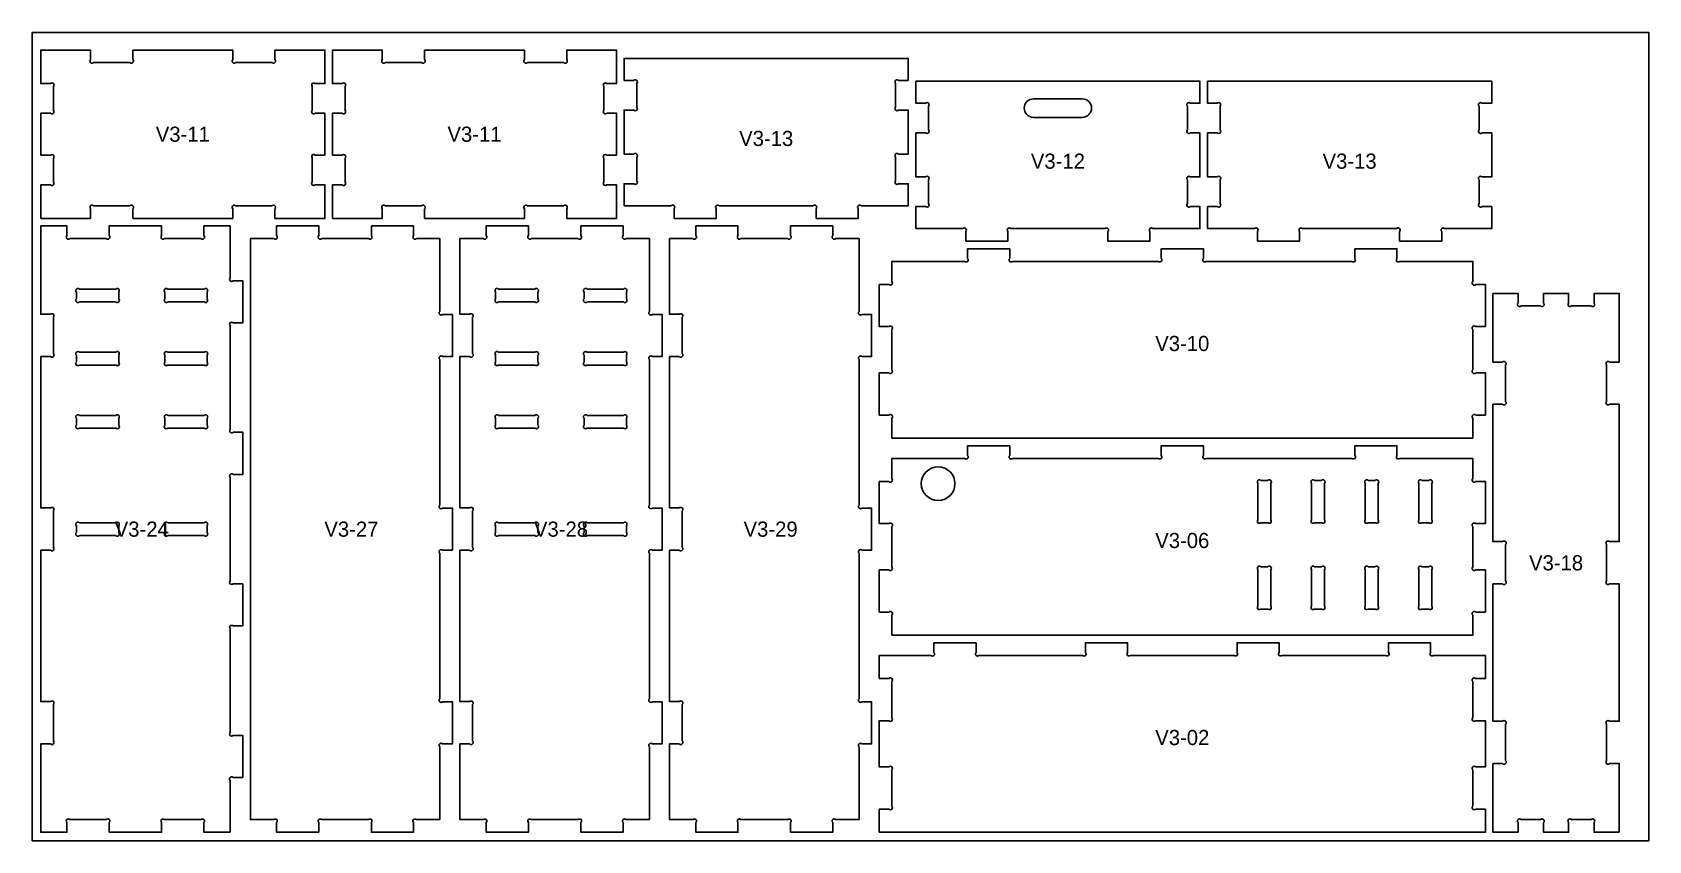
# Model space of a CAD drawing. Header units: inches. Extents: x 0 to 96, y 0 to 48.
import ezdxf
from ezdxf.enums import TextEntityAlignment as Align

# ---------------------------------------------------------------- set-up
doc = ezdxf.new("R2010")
doc.units = ezdxf.units.IN
doc.header["$MEASUREMENT"] = 0
for name, color, linetype in [('CUT_INSIDE', 5, 'Continuous'), ('CUT_OUTSIDE', 1, 'Continuous'), ('LABELS', 7, 'Continuous'), ('SHEET', 8, 'Continuous')]:
    doc.layers.add(name, color=color, linetype=linetype)

msp = doc.modelspace()

# ---------------------------------------------------------------- linework, layer by layer
at = {"layer": 'CUT_INSIDE'}
for points in [[(59.462, 44.05), (62.362, 44.05, -1), (62.362, 42.95), (59.462, 42.95, -1)], [(2.796, 31.994, -1), (2.619, 32.171), (2.619, 32.579, -1), (2.796, 32.756), (4.954, 32.756, -1), (5.131, 32.579), (5.131, 32.171, -1), (4.954, 31.994)], [(8.046, 31.994, -1), (7.869, 32.171), (7.869, 32.579, -1), (8.046, 32.756), (10.204, 32.756, -1), (10.381, 32.579), (10.381, 32.171, -1), (10.204, 31.994)], [(27.696, 31.994, -1), (27.519, 32.171), (27.519, 32.579, -1), (27.696, 32.756), (29.854, 32.756, -1), (30.031, 32.579), (30.031, 32.171, -1), (29.854, 31.994)], [(32.946, 31.994, -1), (32.769, 32.171), (32.769, 32.579, -1), (32.946, 32.756), (35.104, 32.756, -1), (35.281, 32.579), (35.281, 32.171, -1), (35.104, 31.994)], [(2.796, 28.244, -1), (2.619, 28.421), (2.619, 28.829, -1), (2.796, 29.006), (4.954, 29.006, -1), (5.131, 28.829), (5.131, 28.421, -1), (4.954, 28.244)], [(8.046, 28.244, -1), (7.869, 28.421), (7.869, 28.829, -1), (8.046, 29.006), (10.204, 29.006, -1), (10.381, 28.829), (10.381, 28.421, -1), (10.204, 28.244)], [(27.696, 28.244, -1), (27.519, 28.421), (27.519, 28.829, -1), (27.696, 29.006), (29.854, 29.006, -1), (30.031, 28.829), (30.031, 28.421, -1), (29.854, 28.244)], [(32.946, 28.244, -1), (32.769, 28.421), (32.769, 28.829, -1), (32.946, 29.006), (35.104, 29.006, -1), (35.281, 28.829), (35.281, 28.421, -1), (35.104, 28.244)], [(2.796, 24.494, -1), (2.619, 24.671), (2.619, 25.079, -1), (2.796, 25.256), (4.954, 25.256, -1), (5.131, 25.079), (5.131, 24.671, -1), (4.954, 24.494)], [(8.046, 24.494, -1), (7.869, 24.671), (7.869, 25.079, -1), (8.046, 25.256), (10.204, 25.256, -1), (10.381, 25.079), (10.381, 24.671, -1), (10.204, 24.494)], [(27.696, 24.494, -1), (27.519, 24.671), (27.519, 25.079, -1), (27.696, 25.256), (29.854, 25.256, -1), (30.031, 25.079), (30.031, 24.671, -1), (29.854, 24.494)], [(32.946, 24.494, -1), (32.769, 24.671), (32.769, 25.079, -1), (32.946, 25.256), (35.104, 25.256, -1), (35.281, 25.079), (35.281, 24.671, -1), (35.104, 24.494)], [(52.8, 21.2, -1), (54.8, 21.2, -1)], [(72.794, 21.217, -1), (72.971, 21.393), (73.379, 21.393, -1), (73.556, 21.217), (73.556, 19.058, -1), (73.379, 18.881), (72.971, 18.881, -1), (72.794, 19.058)], [(75.981, 21.217, -1), (76.158, 21.393), (76.567, 21.393, -1), (76.743, 21.217), (76.743, 19.058, -1), (76.567, 18.881), (76.158, 18.881, -1), (75.981, 19.058)], [(79.169, 21.217, -1), (79.346, 21.393), (79.754, 21.393, -1), (79.931, 21.217), (79.931, 19.058, -1), (79.754, 18.881), (79.346, 18.881, -1), (79.169, 19.058)], [(82.356, 21.217, -1), (82.533, 21.393), (82.942, 21.393, -1), (83.118, 21.217), (83.118, 19.058, -1), (82.942, 18.881), (82.533, 18.881, -1), (82.356, 19.058)], [(2.796, 18.119, -1), (2.619, 18.296), (2.619, 18.704, -1), (2.796, 18.881), (4.954, 18.881, -1), (5.131, 18.704), (5.131, 18.296, -1), (4.954, 18.119)], [(8.046, 18.119, -1), (7.869, 18.296), (7.869, 18.704, -1), (8.046, 18.881), (10.204, 18.881, -1), (10.381, 18.704), (10.381, 18.296, -1), (10.204, 18.119)], [(27.696, 18.119, -1), (27.519, 18.296), (27.519, 18.704, -1), (27.696, 18.881), (29.854, 18.881, -1), (30.031, 18.704), (30.031, 18.296, -1), (29.854, 18.119)], [(32.946, 18.119, -1), (32.769, 18.296), (32.769, 18.704, -1), (32.946, 18.881), (35.104, 18.881, -1), (35.281, 18.704), (35.281, 18.296, -1), (35.104, 18.119)], [(72.794, 16.092, -1), (72.971, 16.268), (73.379, 16.268, -1), (73.556, 16.092), (73.556, 13.933, -1), (73.379, 13.756), (72.971, 13.756, -1), (72.794, 13.933)], [(75.981, 16.092, -1), (76.158, 16.268), (76.567, 16.268, -1), (76.743, 16.092), (76.743, 13.933, -1), (76.567, 13.756), (76.158, 13.756, -1), (75.981, 13.933)], [(79.169, 16.092, -1), (79.346, 16.268), (79.754, 16.268, -1), (79.931, 16.092), (79.931, 13.933, -1), (79.754, 13.756), (79.346, 13.756, -1), (79.169, 13.933)], [(82.356, 16.092, -1), (82.533, 16.268), (82.942, 16.268, -1), (83.118, 16.092), (83.118, 13.933, -1), (82.942, 13.756), (82.533, 13.756, -1), (82.356, 13.933)]]:
    msp.add_lwpolyline(points, format="xyb", close=True, dxfattribs=at)
at = {"layer": 'CUT_OUTSIDE'}
for points in [[(0.5, 36.95), (3.463, 36.95), (3.463, 37.523, -1), (3.64, 37.7), (5.798, 37.7, -1), (5.975, 37.523), (5.975, 36.95), (11.9, 36.95), (11.9, 37.523, -1), (12.077, 37.7), (14.235, 37.7, -1), (14.412, 37.523), (14.412, 36.95), (17.375, 36.95), (17.375, 38.944), (16.802, 38.944, -1), (16.625, 39.121), (16.625, 40.529, -1), (16.802, 40.706), (17.375, 40.706), (17.375, 43.194), (16.802, 43.194, -1), (16.625, 43.371), (16.625, 44.779, -1), (16.802, 44.956), (17.375, 44.956), (17.375, 46.95), (14.412, 46.95), (14.412, 46.377, -1), (14.235, 46.2), (12.077, 46.2, -1), (11.9, 46.377), (11.9, 46.95), (5.975, 46.95), (5.975, 46.377, -1), (5.798, 46.2), (3.64, 46.2, -1), (3.463, 46.377), (3.463, 46.95), (0.5, 46.95), (0.5, 44.956), (1.073, 44.956, -1), (1.25, 44.779), (1.25, 43.371, -1), (1.073, 43.194), (0.5, 43.194), (0.5, 40.706), (1.073, 40.706, -1), (1.25, 40.529), (1.25, 39.121, -1), (1.073, 38.944), (0.5, 38.944)], [(17.825, 36.95), (20.788, 36.95), (20.788, 37.523, -1), (20.965, 37.7), (23.123, 37.7, -1), (23.3, 37.523), (23.3, 36.95), (29.225, 36.95), (29.225, 37.523, -1), (29.402, 37.7), (31.56, 37.7, -1), (31.737, 37.523), (31.737, 36.95), (34.7, 36.95), (34.7, 38.944), (34.127, 38.944, -1), (33.95, 39.121), (33.95, 40.529, -1), (34.127, 40.706), (34.7, 40.706), (34.7, 43.194), (34.127, 43.194, -1), (33.95, 43.371), (33.95, 44.779, -1), (34.127, 44.956), (34.7, 44.956), (34.7, 46.95), (31.737, 46.95), (31.737, 46.377, -1), (31.56, 46.2), (29.402, 46.2, -1), (29.225, 46.377), (29.225, 46.95), (23.3, 46.95), (23.3, 46.377, -1), (23.123, 46.2), (20.965, 46.2, -1), (20.788, 46.377), (20.788, 46.95), (17.825, 46.95), (17.825, 44.956), (18.398, 44.956, -1), (18.575, 44.779), (18.575, 43.371, -1), (18.398, 43.194), (17.825, 43.194), (17.825, 40.706), (18.398, 40.706, -1), (18.575, 40.529), (18.575, 39.121, -1), (18.398, 38.944), (17.825, 38.944)], [(35.15, 37.7), (37.942, 37.7, -1), (38.119, 37.523), (38.119, 36.95), (40.619, 36.95), (40.619, 37.523, -1), (40.796, 37.7), (46.379, 37.7, -1), (46.556, 37.523), (46.556, 36.95), (49.056, 36.95), (49.056, 37.523, -1), (49.233, 37.7), (52.025, 37.7), (52.025, 39.007), (51.452, 39.007, -1), (51.275, 39.183), (51.275, 40.592, -1), (51.452, 40.769), (52.025, 40.769), (52.025, 43.382), (51.452, 43.382, -1), (51.275, 43.558), (51.275, 44.967, -1), (51.452, 45.144), (52.025, 45.144), (52.025, 46.45), (35.15, 46.45), (35.15, 45.144), (35.723, 45.144, -1), (35.9, 44.967), (35.9, 43.558, -1), (35.723, 43.382), (35.15, 43.382), (35.15, 40.769), (35.723, 40.769, -1), (35.9, 40.592), (35.9, 39.183, -1), (35.723, 39.007), (35.15, 39.007)], [(52.475, 36.35), (55.267, 36.35, -1), (55.444, 36.173), (55.444, 35.6), (57.944, 35.6), (57.944, 36.173, -1), (58.121, 36.35), (63.704, 36.35, -1), (63.881, 36.173), (63.881, 35.6), (66.381, 35.6), (66.381, 36.173, -1), (66.558, 36.35), (69.35, 36.35), (69.35, 37.656), (68.777, 37.656, -1), (68.6, 37.833), (68.6, 39.242, -1), (68.777, 39.418), (69.35, 39.418), (69.35, 42.031), (68.777, 42.031, -1), (68.6, 42.208), (68.6, 43.617, -1), (68.777, 43.793), (69.35, 43.793), (69.35, 45.1), (52.475, 45.1), (52.475, 43.793), (53.048, 43.793, -1), (53.225, 43.617), (53.225, 42.208, -1), (53.048, 42.031), (52.475, 42.031), (52.475, 39.418), (53.048, 39.418, -1), (53.225, 39.242), (53.225, 37.833, -1), (53.048, 37.656), (52.475, 37.656)], [(69.8, 36.35), (72.592, 36.35, -1), (72.769, 36.173), (72.769, 35.6), (75.269, 35.6), (75.269, 36.173, -1), (75.446, 36.35), (81.029, 36.35, -1), (81.206, 36.173), (81.206, 35.6), (83.706, 35.6), (83.706, 36.173, -1), (83.883, 36.35), (86.675, 36.35), (86.675, 37.656), (86.102, 37.656, -1), (85.925, 37.833), (85.925, 39.242, -1), (86.102, 39.418), (86.675, 39.418), (86.675, 42.031), (86.102, 42.031, -1), (85.925, 42.208), (85.925, 43.617, -1), (86.102, 43.793), (86.675, 43.793), (86.675, 45.1), (69.8, 45.1), (69.8, 43.793), (70.373, 43.793, -1), (70.55, 43.617), (70.55, 42.208, -1), (70.373, 42.031), (69.8, 42.031), (69.8, 39.418), (70.373, 39.418, -1), (70.55, 39.242), (70.55, 37.833, -1), (70.373, 37.656), (69.8, 37.656)], [(11.75, 0.5), (11.75, 3.573, -1), (11.927, 3.75), (12.5, 3.75), (12.5, 6.25), (11.927, 6.25, -1), (11.75, 6.427), (11.75, 12.573, -1), (11.927, 12.75), (12.5, 12.75), (12.5, 15.25), (11.927, 15.25, -1), (11.75, 15.427), (11.75, 21.573, -1), (11.927, 21.75), (12.5, 21.75), (12.5, 24.25), (11.927, 24.25, -1), (11.75, 24.427), (11.75, 30.573, -1), (11.927, 30.75), (12.5, 30.75), (12.5, 33.25), (11.927, 33.25, -1), (11.75, 33.427), (11.75, 36.5), (10.194, 36.5), (10.194, 35.927, -1), (10.017, 35.75), (7.858, 35.75, -1), (7.681, 35.927), (7.681, 36.5), (4.569, 36.5), (4.569, 35.927, -1), (4.392, 35.75), (2.233, 35.75, -1), (2.056, 35.927), (2.056, 36.5), (0.5, 36.5), (0.5, 31.256), (1.073, 31.256, -1), (1.25, 31.079), (1.25, 28.921, -1), (1.073, 28.744), (0.5, 28.744), (0.5, 19.756), (1.073, 19.756, -1), (1.25, 19.579), (1.25, 17.421, -1), (1.073, 17.244), (0.5, 17.244), (0.5, 8.256), (1.073, 8.256, -1), (1.25, 8.079), (1.25, 5.921, -1), (1.073, 5.744), (0.5, 5.744), (0.5, 0.5), (2.056, 0.5), (2.056, 1.073, -1), (2.233, 1.25), (4.392, 1.25, -1), (4.569, 1.073), (4.569, 0.5), (7.681, 0.5), (7.681, 1.073, -1), (7.858, 1.25), (10.017, 1.25, -1), (10.194, 1.073), (10.194, 0.5)], [(24.2, 1.25), (24.2, 5.573, -1), (24.377, 5.75), (24.95, 5.75), (24.95, 8.25), (24.377, 8.25, -1), (24.2, 8.427), (24.2, 17.073, -1), (24.377, 17.25), (24.95, 17.25), (24.95, 19.75), (24.377, 19.75, -1), (24.2, 19.927), (24.2, 28.573, -1), (24.377, 28.75), (24.95, 28.75), (24.95, 31.25), (24.377, 31.25, -1), (24.2, 31.427), (24.2, 35.75), (22.814, 35.75, -1), (22.637, 35.927), (22.637, 36.5), (20.137, 36.5), (20.137, 35.927, -1), (19.961, 35.75), (17.189, 35.75, -1), (17.012, 35.927), (17.012, 36.5), (14.512, 36.5), (14.512, 35.927, -1), (14.336, 35.75), (12.95, 35.75), (12.95, 1.25), (14.336, 1.25, -1), (14.512, 1.073), (14.512, 0.5), (17.012, 0.5), (17.012, 1.073, -1), (17.189, 1.25), (19.961, 1.25, -1), (20.137, 1.073), (20.137, 0.5), (22.637, 0.5), (22.637, 1.073, -1), (22.814, 1.25)], [(36.65, 1.25), (36.65, 5.573, -1), (36.827, 5.75), (37.4, 5.75), (37.4, 8.25), (36.827, 8.25, -1), (36.65, 8.427), (36.65, 17.073, -1), (36.827, 17.25), (37.4, 17.25), (37.4, 19.75), (36.827, 19.75, -1), (36.65, 19.927), (36.65, 28.573, -1), (36.827, 28.75), (37.4, 28.75), (37.4, 31.25), (36.827, 31.25, -1), (36.65, 31.427), (36.65, 35.75), (35.264, 35.75, -1), (35.087, 35.927), (35.087, 36.5), (32.587, 36.5), (32.587, 35.927, -1), (32.411, 35.75), (29.639, 35.75, -1), (29.462, 35.927), (29.462, 36.5), (26.962, 36.5), (26.962, 35.927, -1), (26.786, 35.75), (25.4, 35.75), (25.4, 31.256), (25.973, 31.256, -1), (26.15, 31.079), (26.15, 28.921, -1), (25.973, 28.744), (25.4, 28.744), (25.4, 19.756), (25.973, 19.756, -1), (26.15, 19.579), (26.15, 17.421, -1), (25.973, 17.244), (25.4, 17.244), (25.4, 8.256), (25.973, 8.256, -1), (26.15, 8.079), (26.15, 5.921, -1), (25.973, 5.744), (25.4, 5.744), (25.4, 1.25), (26.786, 1.25, -1), (26.962, 1.073), (26.962, 0.5), (29.462, 0.5), (29.462, 1.073, -1), (29.639, 1.25), (32.411, 1.25, -1), (32.587, 1.073), (32.587, 0.5), (35.087, 0.5), (35.087, 1.073, -1), (35.264, 1.25)], [(49.1, 1.25), (49.1, 5.573, -1), (49.277, 5.75), (49.85, 5.75), (49.85, 8.25), (49.277, 8.25, -1), (49.1, 8.427), (49.1, 17.073, -1), (49.277, 17.25), (49.85, 17.25), (49.85, 19.75), (49.277, 19.75, -1), (49.1, 19.927), (49.1, 28.573, -1), (49.277, 28.75), (49.85, 28.75), (49.85, 31.25), (49.277, 31.25, -1), (49.1, 31.427), (49.1, 35.75), (47.714, 35.75, -1), (47.537, 35.927), (47.537, 36.5), (45.037, 36.5), (45.037, 35.927, -1), (44.861, 35.75), (42.089, 35.75, -1), (41.912, 35.927), (41.912, 36.5), (39.412, 36.5), (39.412, 35.927, -1), (39.236, 35.75), (37.85, 35.75), (37.85, 31.256), (38.423, 31.256, -1), (38.6, 31.079), (38.6, 28.921, -1), (38.423, 28.744), (37.85, 28.744), (37.85, 19.756), (38.423, 19.756, -1), (38.6, 19.579), (38.6, 17.421, -1), (38.423, 17.244), (37.85, 17.244), (37.85, 8.256), (38.423, 8.256, -1), (38.6, 8.079), (38.6, 5.921, -1), (38.423, 5.744), (37.85, 5.744), (37.85, 1.25), (39.236, 1.25, -1), (39.412, 1.073), (39.412, 0.5), (41.912, 0.5), (41.912, 1.073, -1), (42.089, 1.25), (44.861, 1.25, -1), (45.037, 1.073), (45.037, 0.5), (47.537, 0.5), (47.537, 1.073, -1), (47.714, 1.25)], [(51.05, 23.9), (85.55, 23.9), (85.55, 25.098, -1), (85.727, 25.275), (86.3, 25.275), (86.3, 27.775), (85.727, 27.775, -1), (85.55, 27.952), (85.55, 30.348, -1), (85.727, 30.525), (86.3, 30.525), (86.3, 33.025), (85.727, 33.025, -1), (85.55, 33.202), (85.55, 34.4), (81.227, 34.4, -1), (81.05, 34.577), (81.05, 35.15), (78.55, 35.15), (78.55, 34.577, -1), (78.373, 34.4), (69.727, 34.4, -1), (69.55, 34.577), (69.55, 35.15), (67.05, 35.15), (67.05, 34.577, -1), (66.873, 34.4), (58.227, 34.4, -1), (58.05, 34.577), (58.05, 35.15), (55.55, 35.15), (55.55, 34.577, -1), (55.373, 34.4), (51.05, 34.4), (51.05, 33.202, -1), (50.873, 33.025), (50.3, 33.025), (50.3, 30.525), (50.873, 30.525, -1), (51.05, 30.348), (51.05, 27.952, -1), (50.873, 27.775), (50.3, 27.775), (50.3, 25.275), (50.873, 25.275, -1), (51.05, 25.098)], [(94.25, 0.5), (94.25, 4.577), (93.677, 4.577, -1), (93.5, 4.754), (93.5, 6.913, -1), (93.677, 7.089), (94.25, 7.089), (94.25, 15.244), (93.677, 15.244, -1), (93.5, 15.421), (93.5, 17.579, -1), (93.677, 17.756), (94.25, 17.756), (94.25, 25.911), (93.677, 25.911, -1), (93.5, 26.087), (93.5, 28.246, -1), (93.677, 28.423), (94.25, 28.423), (94.25, 32.5), (92.756, 32.5), (92.756, 31.927, -1), (92.579, 31.75), (91.421, 31.75, -1), (91.244, 31.927), (91.244, 32.5), (89.756, 32.5), (89.756, 31.927, -1), (89.579, 31.75), (88.421, 31.75, -1), (88.244, 31.927), (88.244, 32.5), (86.75, 32.5), (86.75, 28.423), (87.323, 28.423, -1), (87.5, 28.246), (87.5, 26.087, -1), (87.323, 25.911), (86.75, 25.911), (86.75, 17.756), (87.323, 17.756, -1), (87.5, 17.579), (87.5, 15.421, -1), (87.323, 15.244), (86.75, 15.244), (86.75, 7.089), (87.323, 7.089, -1), (87.5, 6.913), (87.5, 4.754, -1), (87.323, 4.577), (86.75, 4.577), (86.75, 0.5), (88.244, 0.5), (88.244, 1.073, -1), (88.421, 1.25), (89.579, 1.25, -1), (89.756, 1.073), (89.756, 0.5), (91.244, 0.5), (91.244, 1.073, -1), (91.421, 1.25), (92.579, 1.25, -1), (92.756, 1.073), (92.756, 0.5)], [(51.05, 12.2), (85.55, 12.2), (85.55, 13.398, -1), (85.727, 13.575), (86.3, 13.575), (86.3, 16.075), (85.727, 16.075, -1), (85.55, 16.252), (85.55, 18.648, -1), (85.727, 18.825), (86.3, 18.825), (86.3, 21.325), (85.727, 21.325, -1), (85.55, 21.502), (85.55, 22.7), (81.227, 22.7, -1), (81.05, 22.877), (81.05, 23.45), (78.55, 23.45), (78.55, 22.877, -1), (78.373, 22.7), (69.727, 22.7, -1), (69.55, 22.877), (69.55, 23.45), (67.05, 23.45), (67.05, 22.877, -1), (66.873, 22.7), (58.227, 22.7, -1), (58.05, 22.877), (58.05, 23.45), (55.55, 23.45), (55.55, 22.877, -1), (55.373, 22.7), (51.05, 22.7), (51.05, 21.502, -1), (50.873, 21.325), (50.3, 21.325), (50.3, 18.825), (50.873, 18.825, -1), (51.05, 18.648), (51.05, 16.252, -1), (50.873, 16.075), (50.3, 16.075), (50.3, 13.575), (50.873, 13.575, -1), (51.05, 13.398)], [(50.3, 0.5), (86.3, 0.5), (86.3, 1.869), (85.727, 1.869, -1), (85.55, 2.046), (85.55, 4.204, -1), (85.727, 4.381), (86.3, 4.381), (86.3, 7.119), (85.727, 7.119, -1), (85.55, 7.296), (85.55, 9.454, -1), (85.727, 9.631), (86.3, 9.631), (86.3, 11), (83.227, 11, -1), (83.05, 11.177), (83.05, 11.75), (80.55, 11.75), (80.55, 11.177, -1), (80.373, 11), (74.227, 11, -1), (74.05, 11.177), (74.05, 11.75), (71.55, 11.75), (71.55, 11.177, -1), (71.373, 11), (65.227, 11, -1), (65.05, 11.177), (65.05, 11.75), (62.55, 11.75), (62.55, 11.177, -1), (62.373, 11), (56.227, 11, -1), (56.05, 11.177), (56.05, 11.75), (53.55, 11.75), (53.55, 11.177, -1), (53.373, 11), (50.3, 11), (50.3, 9.631), (50.873, 9.631, -1), (51.05, 9.454), (51.05, 7.296, -1), (50.873, 7.119), (50.3, 7.119), (50.3, 4.381), (50.873, 4.381, -1), (51.05, 4.204), (51.05, 2.046, -1), (50.873, 1.869), (50.3, 1.869)]]:
    msp.add_lwpolyline(points, format="xyb", close=True, dxfattribs=at)
at = {"layer": 'SHEET'}
msp.add_lwpolyline([(0, 0), (96, 0), (96, 48), (0, 48)], close=True, dxfattribs=at)

# ---------------------------------------------------------------- texts
at = {"layer": 'LABELS'}
for s, p in [('V3-11', (8.938, 41.95)), ('V3-11', (26.262, 41.95)), ('V3-13', (43.587, 41.7)), ('V3-12', (60.912, 40.35)), ('V3-13', (78.237, 40.35)), ('V3-10', (68.3, 29.525)), ('V3-24', (6.5, 18.5)), ('V3-27', (18.95, 18.5)), ('V3-28', (31.4, 18.5)), ('V3-29', (43.85, 18.5)), ('V3-06', (68.3, 17.825)), ('V3-18', (90.5, 16.5)), ('V3-02', (68.3, 6.125))]:
    msp.add_text(s, height=0.9, dxfattribs=at).set_placement(p, align=Align.MIDDLE_CENTER)

doc.saveas('drawing.dxf')
